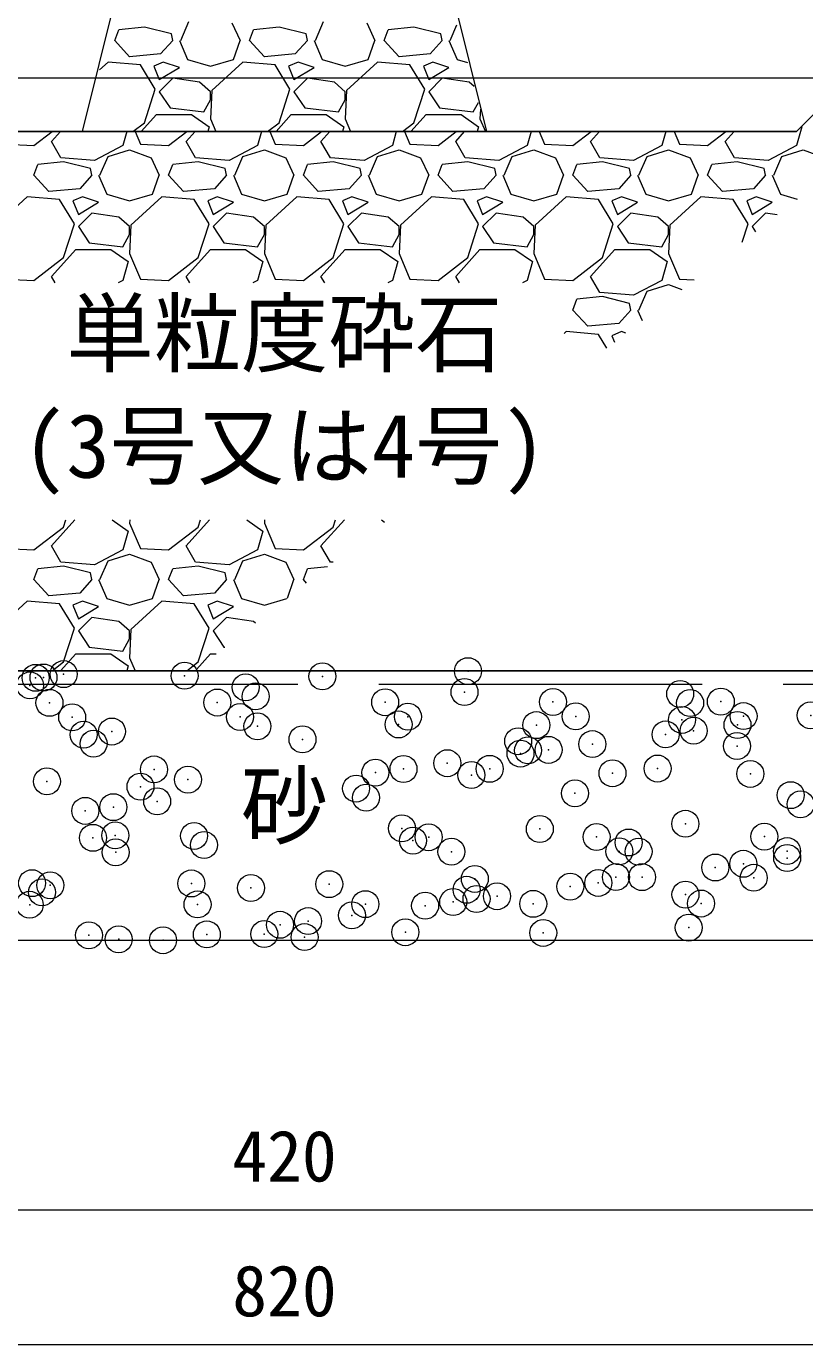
# Model space of a CAD drawing. Units: millimetres at full size, sheet at 1:20; details may follow other scales. Extents: x 0 to 23340, y -4498 to 8520.
# Drawn here: x 8761.7 to 9050.5, y 366.2 to 855.2 of the extents above; entities that cross this region are included whole.
import ezdxf
from ezdxf.enums import TextEntityAlignment as Align

# ---------------------------------------------------------------- set-up
doc = ezdxf.new("R2010")
doc.units = ezdxf.units.MM
doc.header["$LTSCALE"] = 20
doc.header["$PDMODE"] = 32
doc.header["$PDSIZE"] = 10
doc.linetypes.add('DASHED', pattern=[7.5, 6, -1.5])
for name, color, linetype, lineweight in [('HOLE', 7, 'DASHED', 13), ('KIJUN', 5, 'Continuous', 5), ('SUNPO', 3, 'Continuous', 13), ('TITLE', 7, 'Continuous', 13), ('ﾊｯﾁﾝｸﾞ', 7, 'Continuous', 5)]:
    doc.layers.add(name, color=color, linetype=linetype, lineweight=lineweight)
doc.styles.add('ＭＳ ゴシック', font='')
doc.styles.get('ＭＳ ゴシック').set_extended_font_data('MS Gothic')

msp = doc.modelspace()

# ---------------------------------------------------------------- linework, layer by layer
at = {"layer": 'HOLE'}
msp.add_lwpolyline([(8807.48, 916.2), (8907.48, 916.2), (8932.48, 816.2), (8782.48, 816.2)], close=True, dxfattribs=at)
at = {"layer": 'KIJUN', "color": 7, "lineweight": 13}
msp.add_line((8647.48, 836.2), (9067.48, 836.2), dxfattribs=at)
msp.add_lwpolyline([(8745.1, 963.68), (8707.48, 1711.2), (8734.48, 1776.2), (8732.48, 1816.2), (8696.48, 1836.2), (8692.48, 1911.2), (8650.48, 1911.2), (8647.48, 1908.2), (8647.48, 836.2), (8667.48, 816.2), (9047.48, 816.2), (9067.48, 836.2), (9067.48, 1908.2), (9064.48, 1911.2), (9022.48, 1911.2), (9018.48, 1836.2), (8982.48, 1816.2), (8980.48, 1776.2), (9007.48, 1711.2), (8969.87, 963.68)], dxfattribs=at)
at = {"layer": 'KIJUN', "color": 7, "linetype": 'DASHED', "lineweight": 13}
msp.add_lwpolyline([(8647.48, 1721.2), (8442.48, 1721.2), (8442.48, 611.2), (9272.48, 611.2), (9272.48, 1721.2), (9067.48, 1721.2)], dxfattribs=at)
at = {"layer": 'KIJUN', "color": 7, "lineweight": 13}
for points in [[(9067.48, 1716.2), (9067.48, 836.2), (9047.48, 816.2), (8667.48, 816.2), (8647.48, 836.2), (8647.48, 1716.2), (8447.48, 1716.2), (8447.48, 616.2), (9267.48, 616.2), (9267.48, 1716.2)], [(9267.48, 616.2), (8447.48, 616.2), (8447.48, 516.2), (9267.48, 516.2)]]:
    msp.add_lwpolyline(points, close=True, dxfattribs=at)
at = {"layer": 'SUNPO'}
for p, q in [((8647.48, 416.2), (9067.48, 416.2)), ((8447.48, 366.2), (9267.48, 366.2))]:
    msp.add_line(p, q, dxfattribs=at)
at = {"layer": 'TITLE'}
for p in [(8765.12, 613.57), (8768.05, 613.69), (8775.53, 614.94), (8820.4, 614.35), (8871.56, 614.11), (8925.58, 616.05), (8763.04, 610.74), (8843.07, 610.06), (8846.76, 606.68), (8924.28, 608.29), (9004.31, 607.6), (8770.27, 604.29), (8832.55, 604.41), (8894.83, 604.52), (8957.11, 604.63), (9008, 604.22), (9019.4, 604.75), (8778.7, 598.92), (8840.98, 599.04), (8903.27, 599.15), (8965.55, 599.26), (9004.98, 597.97), (9027.83, 599.37), (9052.73, 599.65), (8782.95, 592.5), (8793.43, 593.65), (8847.44, 595.6), (8899.8, 596.27), (8950.96, 596.02), (8998.9, 592.57), (9009.31, 593.94), (9025.57, 596.08), (8786.64, 589.13), (8864.16, 590.73), (8944.19, 590.05), (8955.47, 586.85), (8971.73, 588.99), (9025.4, 588.28), (8917.9, 581.9), (8945.06, 585.48), (8947.87, 586.67), (8809.06, 579.58), (8891.23, 578.39), (8901.64, 579.76), (8926.84, 577.52), (8933.63, 579.81), (8979.19, 578.18), (8995.91, 579.92), (9030.35, 577.94), (8769.31, 575.15), (8804.04, 573.18), (8821.66, 575.82), (8884.06, 572.49), (8810.23, 567.73), (8887.75, 569.12), (8965.27, 570.73), (9045.3, 570.04), (8783.56, 564.22), (8793.97, 565.59), (9048.99, 566.66), (8901.06, 557.73), (8952.22, 557.49), (9006.24, 559.43), (8786.42, 554.21), (8794.69, 555.12), (8823.94, 554.94), (8905.15, 553.17), (8910.98, 554.44), (8973.27, 554.55), (9035.55, 554.67), (8794.85, 548.84), (8827.63, 551.56), (8919.42, 549.07), (8981.7, 549.18), (8985.18, 552.48), (8988.87, 549.11), (9043.98, 549.29), (9017.34, 543.21), (9027.75, 544.58), (9044.01, 546.72), (8928.1, 538.98), (8980.45, 539.65), (8990.17, 539.63), (9031.61, 539.4), (8763.82, 537.39), (8767.51, 534.01), (8770.57, 536.61), (8822.92, 537.28), (8845.03, 535.62), (8874.08, 537.03), (8925.06, 534.93), (8963.5, 536.12), (8973.91, 537.49), (9006.27, 533.16), (8762.93, 529.38), (8825.21, 529.5), (8887.5, 529.61), (8909.67, 529.03), (8920.08, 530.41), (8928.74, 531.55), (8936.34, 532.55), (8949.78, 529.72), (9012.06, 529.84), (8866.24, 523.32), (8882.5, 525.46), (8828.67, 518.37), (8849.96, 518.53), (8855.83, 521.95), (8902.32, 519.2), (8953.48, 518.95), (9007.5, 520.9), (8784.91, 518.07), (8795.95, 516.58), (8812.41, 516.23), (8864.93, 517.38)]:
    msp.add_point(p, dxfattribs=at)
at = {"layer": 'ﾊｯﾁﾝｸﾞ'}
for p, q in [((8819, 850), (8822, 857)), ((8838, 856.5), (8841, 850)), ((8869, 850), (8872, 857)), ((8888, 856.5), (8891, 850)), ((8794.5, 850), (8796, 854)), ((8805.5, 855), (8796, 854)), ((8815.5, 852.5), (8805.5, 855)), ((8816, 850), (8815.5, 852.5)), ((8844.5, 850), (8846, 854)), ((8855.5, 855), (8846, 854)), ((8865.5, 852.5), (8855.5, 855)), ((8866, 850), (8865.5, 852.5)), ((8894.5, 850), (8896, 854)), ((8905.5, 855), (8896, 854)), ((8915.5, 852.5), (8905.5, 855)), ((8916, 850), (8915.5, 852.5)), ((8919, 850), (8921.48, 855.8)), ((8800, 844), (8794.5, 850)), ((8816, 850), (8811.5, 845)), ((8818.5, 850), (8821.5, 843)), ((8838.5, 843), (8841, 850)), ((8850, 844), (8844.5, 850)), ((8866, 850), (8861.5, 845)), ((8868.5, 850), (8871.5, 843)), ((8888.5, 843), (8891, 850)), ((8900, 844), (8894.5, 850)), ((8916, 850), (8911.5, 845)), ((8918.5, 850), (8921.5, 843)), ((8792, 842), (8788.85, 839.13)), ((8804, 841), (8792, 842)), ((8811.5, 845), (8800, 844)), ((8812.5, 842), (8809, 840.5)), ((8818.5, 840), (8812.5, 842)), ((8821.5, 843), (8830, 840.5)), ((8830, 840.5), (8838.5, 843)), ((8842, 842), (8830.5, 831.5)), ((8854, 841), (8842, 842)), ((8861.5, 845), (8850, 844)), ((8862.5, 842), (8859, 840.5)), ((8868.5, 840), (8862.5, 842)), ((8871.5, 843), (8880, 840.5)), ((8880, 840.5), (8888.5, 843)), ((8892, 842), (8880.5, 831.5)), ((8904, 841), (8892, 842)), ((8911.5, 845), (8900, 844)), ((8912.5, 842), (8909, 840.5)), ((8918.5, 840), (8912.5, 842)), ((8921.5, 843), (8925.35, 841.87)), ((8809.5, 832), (8804, 841)), ((8809, 840.5), (8811, 835.5)), ((8811, 835.5), (8818.5, 840)), ((8859.5, 832), (8854, 841)), ((8859, 840.5), (8861, 835.5)), ((8861, 835.5), (8868.5, 840)), ((8909.5, 832), (8904, 841)), ((8909, 840.5), (8911, 835.5)), ((8911, 835.5), (8918.5, 840)), ((8805.5, 819.5), (8809.5, 832)), ((8816, 836), (8811, 831)), ((8826, 834.5), (8816, 836)), ((8830, 831), (8826, 834.5)), ((8830.5, 831.5), (8830, 821)), ((8855.5, 819.5), (8859.5, 832)), ((8866, 836), (8861, 831)), ((8876, 834.5), (8866, 836)), ((8880, 831), (8876, 834.5)), ((8880.5, 831.5), (8880, 821)), ((8905.5, 819.5), (8909.5, 832)), ((8916, 836), (8911, 831)), ((8926, 834.5), (8916, 836)), ((8927.85, 832.88), (8926, 834.5)), ((8811, 831), (8815, 825)), ((8827.5, 823.5), (8830, 828)), ((8830, 828), (8830, 831)), ((8861, 831), (8865, 825)), ((8877.5, 823.5), (8880, 828)), ((8880, 828), (8880, 831)), ((8911, 831), (8915, 825)), ((8927.5, 823.5), (8929.47, 827.05)), ((8804.33, 816.2), (8810, 822.5)), ((8810, 822.5), (8823, 822.5)), ((8815, 825), (8827.5, 823.5)), ((8823, 822.5), (8829.5, 818)), ((8854.33, 816.2), (8860, 822.5)), ((8860, 822.5), (8873, 822.5)), ((8865, 825), (8877.5, 823.5)), ((8873, 822.5), (8879.5, 818)), ((8904.33, 816.2), (8910, 822.5)), ((8910, 822.5), (8923, 822.5)), ((8915, 825), (8927.5, 823.5)), ((8923, 822.5), (8929.5, 818)), ((8930.17, 824.54), (8930, 821)), ((8801.22, 816.2), (8805.5, 819.5)), ((8829.5, 818), (8828.98, 816.2)), ((8830, 821), (8832.02, 816.2)), ((8851.22, 816.2), (8855.5, 819.5)), ((8879.5, 818), (8878.98, 816.2)), ((8880, 821), (8882.02, 816.2)), ((8901.22, 816.2), (8905.5, 819.5)), ((8929.5, 818), (8928.98, 816.2)), ((8930, 821), (8932.02, 816.2)), ((9049.5, 818), (9047.5, 811)), ((9049.38, 818.09), (9049.5, 818)), ((8764.5, 811), (8771.22, 816.2)), ((8771, 812.5), (8774.33, 816.2)), ((8774.5, 806.5), (8771, 812.5)), ((8798.98, 816.2), (8797.5, 811)), ((8802.02, 816.2), (8804, 811.5)), ((8814.5, 811), (8821.22, 816.2)), ((8821, 812.5), (8824.33, 816.2)), ((8824.5, 806.5), (8821, 812.5)), ((8848.98, 816.2), (8847.5, 811)), ((8852.02, 816.2), (8854, 811.5)), ((8864.5, 811), (8871.22, 816.2)), ((8871, 812.5), (8874.33, 816.2)), ((8874.5, 806.5), (8871, 812.5)), ((8898.98, 816.2), (8897.5, 811)), ((8902.02, 816.2), (8904, 811.5)), ((8914.5, 811), (8921.22, 816.2)), ((8921, 812.5), (8924.33, 816.2)), ((8924.5, 806.5), (8921, 812.5)), ((8948.98, 816.2), (8947.5, 811)), ((8952.02, 816.2), (8954, 811.5)), ((8964.5, 811), (8971.22, 816.2)), ((8971, 812.5), (8974.33, 816.2)), ((8974.5, 806.5), (8971, 812.5)), ((8998.98, 816.2), (8997.5, 811)), ((9002.02, 816.2), (9004, 811.5)), ((9014.5, 811), (9021.22, 816.2)), ((9021, 812.5), (9024.33, 816.2)), ((9024.5, 806.5), (9021, 812.5)), ((8754, 811.5), (8764.5, 811)), ((8797.5, 811), (8787, 805.5)), ((8789, 800), (8792, 807)), ((8792, 807), (8800, 809.5)), ((8800, 809.5), (8808, 806.5)), ((8804, 811.5), (8814.5, 811)), ((8847.5, 811), (8837, 805.5)), ((8839, 800), (8842, 807)), ((8842, 807), (8850, 809.5)), ((8850, 809.5), (8858, 806.5)), ((8854, 811.5), (8864.5, 811)), ((8897.5, 811), (8887, 805.5)), ((8889, 800), (8892, 807)), ((8892, 807), (8900, 809.5)), ((8900, 809.5), (8908, 806.5)), ((8904, 811.5), (8914.5, 811)), ((8947.5, 811), (8937, 805.5)), ((8939, 800), (8942, 807)), ((8942, 807), (8950, 809.5)), ((8950, 809.5), (8958, 806.5)), ((8954, 811.5), (8964.5, 811)), ((8997.5, 811), (8987, 805.5)), ((8989, 800), (8992, 807)), ((8992, 807), (9000, 809.5)), ((9000, 809.5), (9008, 806.5)), ((9004, 811.5), (9014.5, 811)), ((9047.5, 811), (9037, 805.5)), ((9039, 800), (9042, 807)), ((9042, 807), (9050, 809.5)), ((9050, 809.5), (9058, 806.5)), ((8764.5, 800), (8766, 804)), ((8775.5, 805), (8766, 804)), ((8787, 805.5), (8774.5, 806.5)), ((8785.5, 802.5), (8775.5, 805)), ((8786, 800), (8785.5, 802.5)), ((8808, 806.5), (8811, 800)), ((8814.5, 800), (8816, 804)), ((8825.5, 805), (8816, 804)), ((8837, 805.5), (8824.5, 806.5)), ((8835.5, 802.5), (8825.5, 805)), ((8836, 800), (8835.5, 802.5)), ((8858, 806.5), (8861, 800)), ((8864.5, 800), (8866, 804)), ((8875.5, 805), (8866, 804)), ((8887, 805.5), (8874.5, 806.5)), ((8885.5, 802.5), (8875.5, 805)), ((8886, 800), (8885.5, 802.5)), ((8908, 806.5), (8911, 800)), ((8914.5, 800), (8916, 804)), ((8925.5, 805), (8916, 804)), ((8937, 805.5), (8924.5, 806.5)), ((8935.5, 802.5), (8925.5, 805)), ((8936, 800), (8935.5, 802.5)), ((8958, 806.5), (8961, 800)), ((8964.5, 800), (8966, 804)), ((8975.5, 805), (8966, 804)), ((8987, 805.5), (8974.5, 806.5)), ((8985.5, 802.5), (8975.5, 805)), ((8986, 800), (8985.5, 802.5)), ((9008, 806.5), (9011, 800)), ((9014.5, 800), (9016, 804)), ((9025.5, 805), (9016, 804)), ((9037, 805.5), (9024.5, 806.5)), ((9035.5, 802.5), (9025.5, 805)), ((9036, 800), (9035.5, 802.5)), ((8770, 794), (8764.5, 800)), ((8786, 800), (8781.5, 795)), ((8788.5, 800), (8791.5, 793)), ((8808.5, 793), (8811, 800)), ((8820, 794), (8814.5, 800)), ((8836, 800), (8831.5, 795)), ((8838.5, 800), (8841.5, 793)), ((8858.5, 793), (8861, 800)), ((8870, 794), (8864.5, 800)), ((8886, 800), (8881.5, 795)), ((8888.5, 800), (8891.5, 793)), ((8908.5, 793), (8911, 800)), ((8920, 794), (8914.5, 800)), ((8936, 800), (8931.5, 795)), ((8938.5, 800), (8941.5, 793)), ((8958.5, 793), (8961, 800)), ((8970, 794), (8964.5, 800)), ((8986, 800), (8981.5, 795)), ((8988.5, 800), (8991.5, 793)), ((9008.5, 793), (9011, 800)), ((9020, 794), (9014.5, 800)), ((9036, 800), (9031.5, 795)), ((9038.5, 800), (9041.5, 793)), ((8781.5, 795), (8770, 794)), ((8791.5, 793), (8800, 790.5)), ((8800, 790.5), (8808.5, 793)), ((8831.5, 795), (8820, 794)), ((8841.5, 793), (8850, 790.5)), ((8850, 790.5), (8858.5, 793)), ((8881.5, 795), (8870, 794)), ((8891.5, 793), (8900, 790.5)), ((8900, 790.5), (8908.5, 793)), ((8931.5, 795), (8920, 794)), ((8941.5, 793), (8950, 790.5)), ((8950, 790.5), (8958.5, 793)), ((8981.5, 795), (8970, 794)), ((8991.5, 793), (9000, 790.5)), ((9000, 790.5), (9008.5, 793)), ((9031.5, 795), (9020, 794)), ((9041.5, 793), (9047.75, 791.16)), ((8762, 792), (8750.5, 781.5)), ((8774, 791), (8762, 792)), ((8779.5, 782), (8774, 791)), ((8782.5, 792), (8779, 790.5)), ((8779, 790.5), (8781, 785.5)), ((8781, 785.5), (8788.5, 790)), ((8788.5, 790), (8782.5, 792)), ((8812, 792), (8800.5, 781.5)), ((8824, 791), (8812, 792)), ((8829.5, 782), (8824, 791)), ((8832.5, 792), (8829, 790.5)), ((8829, 790.5), (8831, 785.5)), ((8831, 785.5), (8838.5, 790)), ((8838.5, 790), (8832.5, 792)), ((8862, 792), (8850.5, 781.5)), ((8874, 791), (8862, 792)), ((8879.5, 782), (8874, 791)), ((8882.5, 792), (8879, 790.5)), ((8879, 790.5), (8881, 785.5)), ((8881, 785.5), (8888.5, 790)), ((8888.5, 790), (8882.5, 792)), ((8912, 792), (8900.5, 781.5)), ((8924, 791), (8912, 792)), ((8929.5, 782), (8924, 791)), ((8932.5, 792), (8929, 790.5)), ((8929, 790.5), (8931, 785.5)), ((8931, 785.5), (8938.5, 790)), ((8938.5, 790), (8932.5, 792)), ((8962, 792), (8950.5, 781.5)), ((8974, 791), (8962, 792)), ((8979.5, 782), (8974, 791)), ((8982.5, 792), (8979, 790.5)), ((8979, 790.5), (8981, 785.5)), ((8981, 785.5), (8988.5, 790)), ((8988.5, 790), (8982.5, 792)), ((9012, 792), (9000.5, 781.5)), ((9024, 791), (9012, 792)), ((9029.5, 782), (9024, 791)), ((9032.5, 792), (9029, 790.5)), ((9029, 790.5), (9031, 785.5)), ((9031, 785.5), (9038.5, 790)), ((9038.5, 790), (9032.5, 792)), ((8786, 786), (8781, 781)), ((8796, 784.5), (8786, 786)), ((8800, 781), (8796, 784.5)), ((8836, 786), (8831, 781)), ((8846, 784.5), (8836, 786)), ((8850, 781), (8846, 784.5)), ((8886, 786), (8881, 781)), ((8896, 784.5), (8886, 786)), ((8900, 781), (8896, 784.5)), ((8936, 786), (8931, 781)), ((8946, 784.5), (8936, 786)), ((8950, 781), (8946, 784.5)), ((8986, 786), (8981, 781)), ((8996, 784.5), (8986, 786)), ((9000, 781), (8996, 784.5)), ((9036, 786), (9031, 781)), ((9040.32, 785.35), (9036, 786)), ((8775.5, 769.5), (8779.5, 782)), ((8781, 781), (8785, 775)), ((8797.5, 773.5), (8800, 778)), ((8800.5, 781.5), (8800, 771)), ((8800, 778), (8800, 781)), ((8825.5, 769.5), (8829.5, 782)), ((8831, 781), (8835, 775)), ((8847.5, 773.5), (8850, 778)), ((8850.5, 781.5), (8850, 771)), ((8850, 778), (8850, 781)), ((8875.5, 769.5), (8879.5, 782)), ((8881, 781), (8885, 775)), ((8897.5, 773.5), (8900, 778)), ((8900.5, 781.5), (8900, 771)), ((8900, 778), (8900, 781)), ((8925.5, 769.5), (8929.5, 782)), ((8931, 781), (8935, 775)), ((8947.5, 773.5), (8950, 778)), ((8950.5, 781.5), (8950, 771)), ((8950, 778), (8950, 781)), ((8975.5, 769.5), (8979.5, 782)), ((8981, 781), (8985, 775)), ((8997.5, 773.5), (9000, 778)), ((9000.5, 781.5), (9000, 771)), ((9000, 778), (9000, 781)), ((9027.32, 775.18), (9029.5, 782)), ((9031, 781), (9032.29, 779.07)), ((8785, 775), (8797.5, 773.5)), ((8835, 775), (8847.5, 773.5)), ((8885, 775), (8897.5, 773.5)), ((8935, 775), (8947.5, 773.5)), ((8985, 775), (8997.5, 773.5)), ((8764.5, 761), (8775.5, 769.5)), ((8771, 762.5), (8780, 772.5)), ((8780, 772.5), (8793, 772.5)), ((8793, 772.5), (8799.5, 768)), ((8799.5, 768), (8797.5, 761)), ((8800, 771), (8804, 761.5)), ((8814.5, 761), (8825.5, 769.5)), ((8821, 762.5), (8830, 772.5)), ((8830, 772.5), (8843, 772.5)), ((8843, 772.5), (8849.5, 768)), ((8849.5, 768), (8847.5, 761)), ((8850, 771), (8854, 761.5)), ((8864.5, 761), (8875.5, 769.5)), ((8871, 762.5), (8880, 772.5)), ((8880, 772.5), (8893, 772.5)), ((8893, 772.5), (8899.5, 768)), ((8899.5, 768), (8897.5, 761)), ((8900, 771), (8904, 761.5)), ((8914.5, 761), (8925.5, 769.5)), ((8921, 762.5), (8930, 772.5)), ((8930, 772.5), (8943, 772.5)), ((8943, 772.5), (8949.5, 768)), ((8949.5, 768), (8947.5, 761)), ((8950, 771), (8954, 761.5)), ((8964.5, 761), (8975.5, 769.5)), ((8971, 762.5), (8980, 772.5)), ((8980, 772.5), (8993, 772.5)), ((8993, 772.5), (8999.5, 768)), ((8999.5, 768), (8997.5, 761)), ((9000, 771), (9004, 761.5)), ((8754, 761.5), (8764.5, 761)), ((8772.4, 760.09), (8771, 762.5)), ((8797.5, 761), (8795.77, 760.09)), ((8804, 761.5), (8814.5, 761)), ((8822.4, 760.09), (8821, 762.5)), ((8847.5, 761), (8845.77, 760.09)), ((8854, 761.5), (8864.5, 761)), ((8872.4, 760.09), (8871, 762.5)), ((8897.5, 761), (8895.77, 760.09)), ((8904, 761.5), (8914.5, 761)), ((8922.4, 760.09), (8921, 762.5)), ((8947.5, 761), (8945.77, 760.09)), ((8954, 761.5), (8964.5, 761)), ((8974.5, 756.5), (8971, 762.5)), ((8997.5, 761), (8987, 755.5)), ((8992, 757), (9000, 759.5)), ((9000, 759.5), (9004.92, 757.65)), ((9004, 761.5), (9009.5, 761.24)), ((8964.5, 750), (8966, 754)), ((8975.5, 755), (8966, 754)), ((8987, 755.5), (8974.5, 756.5)), ((8985.5, 752.5), (8975.5, 755)), ((8989, 750), (8992, 757)), ((8970, 744), (8964.5, 750)), ((8986, 750), (8981.5, 745)), ((8986, 750), (8985.5, 752.5)), ((8988.5, 750), (8990.17, 746.11)), ((8981.5, 745), (8970, 744)), ((8962, 742), (8961.26, 741.32)), ((8974, 741), (8962, 742)), ((8977.12, 735.9), (8974, 741)), ((8982.5, 742), (8979, 740.5)), ((8979, 740.5), (8979.95, 738.12)), ((8984.19, 741.44), (8982.5, 742)), ((8771, 662.5), (8779.7, 672.17)), ((8775.5, 669.5), (8776.35, 672.17)), ((8793.48, 672.17), (8799.5, 668)), ((8800.06, 672.17), (8800, 671)), ((8800, 671), (8804, 661.5)), ((8821, 662.5), (8829.7, 672.17)), ((8825.5, 669.5), (8826.35, 672.17)), ((8843.48, 672.17), (8849.5, 668)), ((8850.06, 672.17), (8850, 671)), ((8850, 671), (8854, 661.5)), ((8871, 662.5), (8879.7, 672.17)), ((8875.5, 669.5), (8876.35, 672.17)), ((8893.48, 672.17), (8894.64, 671.37)), ((8764.5, 661), (8775.5, 669.5)), ((8799.5, 668), (8797.5, 661)), ((8814.5, 661), (8825.5, 669.5)), ((8849.5, 668), (8847.5, 661)), ((8864.5, 661), (8875.5, 669.5)), ((8754, 661.5), (8764.5, 661)), ((8774.5, 656.5), (8771, 662.5)), ((8797.5, 661), (8787, 655.5)), ((8804, 661.5), (8814.5, 661)), ((8824.5, 656.5), (8821, 662.5)), ((8847.5, 661), (8837, 655.5)), ((8854, 661.5), (8864.5, 661)), ((8874.5, 656.5), (8871, 662.5)), ((8787, 655.5), (8774.5, 656.5)), ((8789, 650), (8792, 657)), ((8792, 657), (8800, 659.5)), ((8800, 659.5), (8808, 656.5)), ((8808, 656.5), (8811, 650)), ((8837, 655.5), (8824.5, 656.5)), ((8839, 650), (8842, 657)), ((8842, 657), (8850, 659.5)), ((8850, 659.5), (8858, 656.5)), ((8858, 656.5), (8861, 650)), ((8875.53, 656.42), (8874.5, 656.5)), ((8764.5, 650), (8766, 654)), ((8775.5, 655), (8766, 654)), ((8785.5, 652.5), (8775.5, 655)), ((8786, 650), (8785.5, 652.5)), ((8814.5, 650), (8816, 654)), ((8825.5, 655), (8816, 654)), ((8835.5, 652.5), (8825.5, 655)), ((8836, 650), (8835.5, 652.5)), ((8864.5, 650), (8866, 654)), ((8873.45, 654.78), (8866, 654)), ((8770, 644), (8764.5, 650)), ((8786, 650), (8781.5, 645)), ((8788.5, 650), (8791.5, 643)), ((8808.5, 643), (8811, 650)), ((8820, 644), (8814.5, 650)), ((8836, 650), (8831.5, 645)), ((8838.5, 650), (8841.5, 643)), ((8858.54, 643.12), (8861, 650)), ((8865.68, 648.71), (8864.5, 650)), ((8762, 642), (8750.5, 631.5)), ((8774, 641), (8762, 642)), ((8781.5, 645), (8770, 644)), ((8779.5, 632), (8774, 641)), ((8782.5, 642), (8779, 640.5)), ((8788.5, 640), (8782.5, 642)), ((8791.5, 643), (8800, 640.5)), ((8800, 640.5), (8808.5, 643)), ((8812, 642), (8800.5, 631.5)), ((8824, 641), (8812, 642)), ((8831.5, 645), (8820, 644)), ((8829.5, 632), (8824, 641)), ((8832.5, 642), (8829, 640.5)), ((8838.5, 640), (8832.5, 642)), ((8841.5, 643), (8850, 640.5)), ((8850, 640.5), (8858.32, 642.95)), ((8779, 640.5), (8781, 635.5)), ((8781, 635.5), (8788.5, 640)), ((8786, 636), (8781, 631)), ((8796, 634.5), (8786, 636)), ((8829, 640.5), (8831, 635.5)), ((8831, 635.5), (8838.5, 640)), ((8836, 636), (8831, 631)), ((8846, 634.5), (8836, 636)), ((8775.5, 619.5), (8779.5, 632)), ((8781, 631), (8785, 625)), ((8800, 631), (8796, 634.5)), ((8800.5, 631.5), (8800, 621)), ((8800, 628), (8800, 631)), ((8825.5, 619.5), (8829.5, 632)), ((8831, 631), (8835, 625)), ((8846.72, 633.87), (8846, 634.5)), ((8797.5, 623.5), (8800, 628)), ((8774.33, 616.2), (8780, 622.5)), ((8780, 622.5), (8793, 622.5)), ((8785, 625), (8797.5, 623.5)), ((8793, 622.5), (8799.5, 618)), ((8824.8, 616.72), (8830, 622.5)), ((8830, 622.5), (8832.18, 622.5)), ((8835, 625), (8835.33, 624.96)), ((8771.22, 616.2), (8775.5, 619.5)), ((8799.5, 618), (8798.98, 616.2)), ((8800, 621), (8802.02, 616.2)), ((8821.22, 616.2), (8825.5, 619.5))]:
    msp.add_line(p, q, dxfattribs=at)

# ---------------------------------------------------------------- texts
at = {"layer": 'SUNPO', "style": 'ＭＳ ゴシック'}
for s, p in [('単粒度砕石', (8776.55, 753.22)), ('(3号又は4号)', (8760.36, 711.55))]:
    msp.add_text(s, height=23.74, dxfattribs=at).set_placement(p, align=Align.TOP_LEFT)
for s, height, p in [('砂', 23.74, (8857.48, 566.2)), ('420', 18.99, (8857.48, 436.2)), ('820', 18.99, (8857.48, 386.2))]:
    msp.add_text(s, height=height, dxfattribs=at).set_placement(p, align=Align.MIDDLE_CENTER)

doc.saveas('drawing.dxf')
